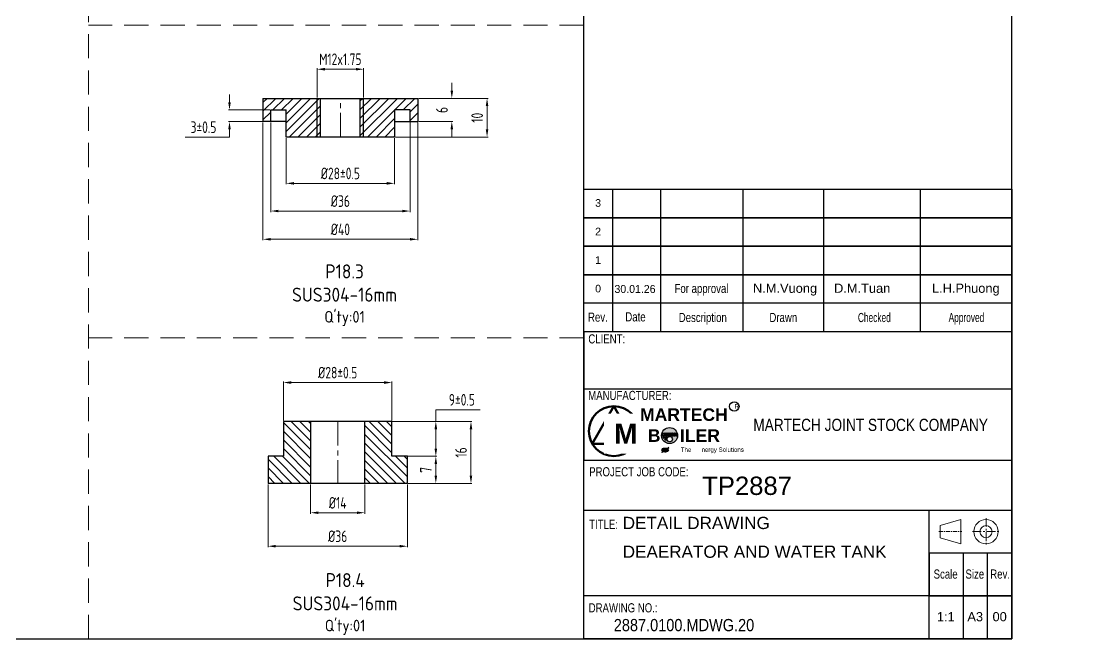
# Model space of a CAD drawing. Header units: millimetres. Extents: x -46397 to 283259, y -8690 to 23983.
# Drawn here: x 186228.2 to 186499.7, y -1813.7 to -1654.1 of the extents above; entities that cross this region are included whole.
import ezdxf
from ezdxf import colors
from ezdxf.entities.mleader import LeaderData, LeaderLine
from ezdxf.enums import TextEntityAlignment as Align
from ezdxf.math import Vec2, Vec3

# ---------------------------------------------------------------- set-up
doc = ezdxf.new("R2010")
doc.units = ezdxf.units.MM
doc.linetypes.add('CENTER', pattern=[2, 1.25, -0.25, 0.25, -0.25])
doc.linetypes.add('HIDDEN', pattern=[0.375, 0.25, -0.125])
doc.layers.get('Defpoints').update_dxf_attribs({"lineweight": 0})
for name, color, linetype, lineweight in [('4.KICH THUOC', 3, 'Continuous', 9), ('DAM_8', 1, 'Continuous', 25), ('DCenterline8', 8, 'CENTER', 5), ('Dtext', 255, 'Continuous', 20), ('DUONGCHINH', 7, 'Continuous', 25), ('mD_HATCH', 8, 'Continuous', 0), ('mDƯỜNG CƠ BẢN', 255, 'Continuous', 25), ('mDƯỜNG KHUẤT', 251, 'HIDDEN', 5), ('mDƯỜNG TÂM', 8, 'CENTER', 0)]:
    doc.layers.add(name, color=color, linetype=linetype, lineweight=lineweight)
doc.layers.add('DIM', color=8, linetype='Continuous')
doc.styles.add('Arial', font='arial.ttf')
doc.styles.add('Chu va so', font='arial.ttf')
doc.styles.add('GHI CHÚ 1', font='isocp_IV25.ttf', dxfattribs={"width": 0.8})
doc.styles.get("Standard").update_dxf_attribs({"font": 'isocp.shx', "width": 0.8})
doc.styles.add('TCVN', font='arial.ttf')
doc.styles.add('TEXT', font='arial.ttf', dxfattribs={"height": 124})
doc.dimstyles.new('1-30SCALE', dxfattribs={"dimtxt": 75, "dimasz": 75, "dimexe": 37.5, "dimexo": 30, "dimgap": 30, "dimtad": 1, "dimtoh": 1, "dimdec": 0, "dimdsep": 46, "dimtxsty": 'GHI CHÚ 1', "dimcen": 0.09, "dimclrd": 256, "dimclre": 256, "dimclrt": 2, "dimadec": 0, "dimazin": 0, "dimtfac": 1, "dimtdec": 0, "dimtofl": 0, "dimtmove": 0, "dimatfit": 3, "dimfxl": 1, "dimlwd": 0, "dimlwe": 0, "dimarcsym": 0})
pattern_1 = [(45, (118760.5582, -16625.843), (-1.122532015, 1.122532015), [])]

# ---------------------------------------------------------------- blocks, each defined once
blk = doc.blocks.new('*D953')
at = {"layer": 'Defpoints', "color": 0, "transparency": 16777216}
for p in [(186296.7, -1684.03), (186324.7, -1684.03), (186324.7, -1695.99)]:
    blk.add_point(p, dxfattribs=at)
at = {"layer": 'DIM', "linetype": 'Continuous', "lineweight": 0, "transparency": 16777216}
for p, q in [((186296.7, -1684.28), (186296.7, -1696.24)), ((186324.7, -1684.28), (186324.7, -1696.24)), ((186298.7, -1695.99), (186322.7, -1695.99))]:
    blk.add_line(p, q, dxfattribs=at)
at = {"layer": 'DIM', "transparency": 16777216}
for points in [[(186298.7, -1695.65), (186298.7, -1696.32), (186296.7, -1695.99)], [(186322.7, -1695.65), (186322.7, -1696.32), (186324.7, -1695.99)]]:
    blk.add_solid(points, dxfattribs=at)
at = {"layer": 'DIM', "color": 2, "transparency": 16777216, "insert": (186310.7, -1693.43), "char_height": 3, "attachment_point": 5, "style": 'GHI CHÚ 1'}
blk.add_mtext('%%C28%%P0.5', dxfattribs=at)
blk = doc.blocks.new('*D1011')
at = {"layer": 'Defpoints', "color": 0, "transparency": 16777216}
for p in [(186290.7, -1680.03), (186330.7, -1680.03), (186330.7, -1710.44)]:
    blk.add_point(p, dxfattribs=at)
at = {"layer": 'DIM', "linetype": 'Continuous', "lineweight": 0, "transparency": 16777216}
for p, q in [((186290.7, -1680.28), (186290.7, -1710.69)), ((186330.7, -1680.28), (186330.7, -1710.69)), ((186292.7, -1710.44), (186328.7, -1710.44))]:
    blk.add_line(p, q, dxfattribs=at)
at = {"layer": 'DIM', "transparency": 16777216}
for points in [[(186292.7, -1710.1), (186292.7, -1710.77), (186290.7, -1710.44)], [(186328.7, -1710.1), (186328.7, -1710.77), (186330.7, -1710.44)]]:
    blk.add_solid(points, dxfattribs=at)
at = {"layer": 'DIM', "color": 2, "transparency": 16777216, "insert": (186310.7, -1707.88), "char_height": 3, "attachment_point": 5, "style": 'GHI CHÚ 1'}
blk.add_mtext('%%C40', dxfattribs=at)
blk = doc.blocks.new('*D1010')
at = {"layer": 'Defpoints', "color": 0, "transparency": 16777216}
for p in [(186292.7, -1680.03), (186328.7, -1680.03), (186328.7, -1703.14)]:
    blk.add_point(p, dxfattribs=at)
at = {"layer": 'DIM', "linetype": 'Continuous', "lineweight": 0, "transparency": 16777216}
for p, q in [((186292.7, -1680.28), (186292.7, -1703.39)), ((186328.7, -1680.28), (186328.7, -1703.39)), ((186294.7, -1703.14), (186326.7, -1703.14))]:
    blk.add_line(p, q, dxfattribs=at)
at = {"layer": 'DIM', "transparency": 16777216}
for points in [[(186294.7, -1702.81), (186294.7, -1703.47), (186292.7, -1703.14)], [(186326.7, -1702.81), (186326.7, -1703.47), (186328.7, -1703.14)]]:
    blk.add_solid(points, dxfattribs=at)
at = {"layer": 'DIM', "color": 2, "transparency": 16777216, "insert": (186310.7, -1700.58), "char_height": 3, "attachment_point": 5, "style": 'GHI CHÚ 1'}
blk.add_mtext('%%C36', dxfattribs=at)
blk = doc.blocks.new('*D954')
at = {"layer": 'Defpoints', "color": 0, "transparency": 16777216}
for p in [(186330.7, -1674.03), (186348.6, -1674.03), (186324.7, -1684.03)]:
    blk.add_point(p, dxfattribs=at)
at = {"layer": 'DIM', "linetype": 'Continuous', "lineweight": 0, "transparency": 16777216}
for p, q in [((186330.95, -1674.03), (186348.85, -1674.03)), ((186348.6, -1682.03), (186348.6, -1676.03)), ((186324.95, -1684.03), (186348.85, -1684.03))]:
    blk.add_line(p, q, dxfattribs=at)
at = {"layer": 'DIM', "transparency": 16777216}
for points in [[(186348.27, -1676.03), (186348.93, -1676.03), (186348.6, -1674.03)], [(186348.27, -1682.03), (186348.93, -1682.03), (186348.6, -1684.03)]]:
    blk.add_solid(points, dxfattribs=at)
at = {"layer": 'DIM', "color": 2, "transparency": 16777216, "insert": (186346.04, -1679.03), "char_height": 3, "attachment_point": 5, "rotation": 90, "style": 'GHI CHÚ 1'}
blk.add_mtext('10', dxfattribs=at)
blk = doc.blocks.new('*D955')
at = {"layer": 'Defpoints', "color": 0, "transparency": 16777216}
for p in [(186330.7, -1674.03), (186330.7, -1680.03), (186339.49, -1680.03)]:
    blk.add_point(p, dxfattribs=at)
at = {"layer": 'DIM', "linetype": 'Continuous', "lineweight": 0, "transparency": 16777216}
for p, q in [((186339.49, -1672.03), (186339.49, -1670.03)), ((186330.95, -1674.03), (186339.74, -1674.03)), ((186330.95, -1680.03), (186339.74, -1680.03)), ((186339.49, -1682.03), (186339.49, -1684.03))]:
    blk.add_line(p, q, dxfattribs=at)
at = {"layer": 'DIM', "transparency": 16777216}
for points in [[(186339.16, -1672.03), (186339.83, -1672.03), (186339.49, -1674.03)], [(186339.16, -1682.03), (186339.83, -1682.03), (186339.49, -1680.03)]]:
    blk.add_solid(points, dxfattribs=at)
at = {"layer": 'DIM', "color": 2, "transparency": 16777216, "insert": (186336.93, -1677.03), "char_height": 3, "attachment_point": 5, "rotation": 90, "style": 'GHI CHÚ 1'}
blk.add_mtext('6', dxfattribs=at)
blk = doc.blocks.new('*D956')
at = {"layer": 'Defpoints', "color": 0, "transparency": 16777216}
for p in [(186282.05, -1677.03), (186292.7, -1677.03), (186292.7, -1680.03)]:
    blk.add_point(p, dxfattribs=at)
at = {"layer": 'DIM', "linetype": 'Continuous', "lineweight": 0, "transparency": 16777216}
for p, q in [((186282.05, -1675.03), (186282.05, -1673.03)), ((186292.45, -1677.03), (186281.8, -1677.03)), ((186292.45, -1680.03), (186281.8, -1680.03)), ((186282.05, -1682.03), (186282.05, -1684.03)), ((186270.61, -1684.03), (186282.05, -1684.03))]:
    blk.add_line(p, q, dxfattribs=at)
at = {"layer": 'DIM', "transparency": 16777216}
for points in [[(186281.72, -1675.03), (186282.38, -1675.03), (186282.05, -1677.03)], [(186281.72, -1682.03), (186282.38, -1682.03), (186282.05, -1680.03)]]:
    blk.add_solid(points, dxfattribs=at)
at = {"layer": 'DIM', "color": 2, "transparency": 16777216, "insert": (186275.33, -1681.48), "char_height": 3, "attachment_point": 5, "style": 'GHI CHÚ 1'}
blk.add_mtext('3%%P0.5', dxfattribs=at)
blk = doc.blocks.new('*D1009')
at = {"layer": 'Defpoints', "color": 0, "transparency": 16777216}
for p in [(186292, -1773.5), (186328, -1773.5), (186328, -1789.72)]:
    blk.add_point(p, dxfattribs=at)
at = {"layer": 'DIM', "linetype": 'Continuous', "lineweight": 0, "transparency": 16777216}
for p, q in [((186292, -1773.75), (186292, -1789.97)), ((186328, -1773.75), (186328, -1789.97)), ((186294, -1789.72), (186326, -1789.72))]:
    blk.add_line(p, q, dxfattribs=at)
at = {"layer": 'DIM', "transparency": 16777216}
for points in [[(186294, -1789.39), (186294, -1790.06), (186292, -1789.72)], [(186326, -1789.39), (186326, -1790.06), (186328, -1789.72)]]:
    blk.add_solid(points, dxfattribs=at)
at = {"layer": 'DIM', "color": 2, "transparency": 16777216, "insert": (186310, -1787.16), "char_height": 3, "attachment_point": 5, "style": 'GHI CHÚ 1'}
blk.add_mtext('%%C36', dxfattribs=at)
blk = doc.blocks.new('*D1008')
at = {"layer": 'Defpoints', "color": 0, "transparency": 16777216}
for p in [(186324, -1747.45), (186296, -1757.5), (186324, -1757.5)]:
    blk.add_point(p, dxfattribs=at)
at = {"layer": 'DIM', "linetype": 'Continuous', "lineweight": 0, "transparency": 16777216}
for p, q in [((186296, -1757.25), (186296, -1747.2)), ((186298, -1747.45), (186322, -1747.45)), ((186324, -1757.25), (186324, -1747.2))]:
    blk.add_line(p, q, dxfattribs=at)
at = {"layer": 'DIM', "transparency": 16777216}
for points in [[(186298, -1747.11), (186298, -1747.78), (186296, -1747.45)], [(186322, -1747.11), (186322, -1747.78), (186324, -1747.45)]]:
    blk.add_solid(points, dxfattribs=at)
at = {"layer": 'DIM', "color": 2, "transparency": 16777216, "insert": (186310, -1744.89), "char_height": 3, "attachment_point": 5, "style": 'GHI CHÚ 1'}
blk.add_mtext('%%C28%%P0.5', dxfattribs=at)
blk = doc.blocks.new('*D1007')
at = {"layer": 'Defpoints', "color": 0, "transparency": 16777216}
for p in [(186317, -1757.5), (186326, -1766.5), (186335.36, -1766.5)]:
    blk.add_point(p, dxfattribs=at)
at = {"layer": 'DIM', "linetype": 'Continuous', "lineweight": 0, "transparency": 16777216}
for p, q in [((186346.83, -1754.46), (186335.36, -1754.46)), ((186335.36, -1754.46), (186335.36, -1757.5)), ((186317.25, -1757.5), (186335.61, -1757.5)), ((186335.36, -1759.5), (186335.36, -1764.5)), ((186326.25, -1766.5), (186335.61, -1766.5))]:
    blk.add_line(p, q, dxfattribs=at)
at = {"layer": 'DIM', "transparency": 16777216}
for points in [[(186335.03, -1759.5), (186335.7, -1759.5), (186335.36, -1757.5)], [(186335.03, -1764.5), (186335.7, -1764.5), (186335.36, -1766.5)]]:
    blk.add_solid(points, dxfattribs=at)
at = {"layer": 'DIM', "color": 2, "transparency": 16777216, "insert": (186342.1, -1751.9), "char_height": 3, "attachment_point": 5, "style": 'GHI CHÚ 1'}
blk.add_mtext('9%%P0.5', dxfattribs=at)
blk = doc.blocks.new('*D1006')
at = {"layer": 'Defpoints', "color": 0, "transparency": 16777216}
for p in [(186326, -1766.5), (186328, -1773.5), (186335.36, -1773.5)]:
    blk.add_point(p, dxfattribs=at)
at = {"layer": 'DIM', "linetype": 'Continuous', "lineweight": 0, "transparency": 16777216}
for p, q in [((186326.25, -1766.5), (186335.61, -1766.5)), ((186335.36, -1768.5), (186335.36, -1771.5)), ((186328.25, -1773.5), (186335.61, -1773.5))]:
    blk.add_line(p, q, dxfattribs=at)
at = {"layer": 'DIM', "transparency": 16777216}
for points in [[(186335.03, -1768.5), (186335.7, -1768.5), (186335.36, -1766.5)], [(186335.03, -1771.5), (186335.7, -1771.5), (186335.36, -1773.5)]]:
    blk.add_solid(points, dxfattribs=at)
at = {"layer": 'DIM', "color": 2, "transparency": 16777216, "insert": (186332.81, -1770), "char_height": 3, "attachment_point": 5, "rotation": 90, "style": 'GHI CHÚ 1'}
blk.add_mtext('7', dxfattribs=at)
blk = doc.blocks.new('*D1005')
at = {"layer": 'Defpoints', "color": 0, "transparency": 16777216}
for p in [(186324, -1757.5), (186328, -1773.5), (186344.44, -1773.5)]:
    blk.add_point(p, dxfattribs=at)
at = {"layer": 'DIM', "linetype": 'Continuous', "lineweight": 0, "transparency": 16777216}
for p, q in [((186324.25, -1757.5), (186344.69, -1757.5)), ((186344.44, -1759.5), (186344.44, -1771.5)), ((186328.25, -1773.5), (186344.69, -1773.5))]:
    blk.add_line(p, q, dxfattribs=at)
at = {"layer": 'DIM', "transparency": 16777216}
for points in [[(186344.11, -1759.5), (186344.77, -1759.5), (186344.44, -1757.5)], [(186344.11, -1771.5), (186344.77, -1771.5), (186344.44, -1773.5)]]:
    blk.add_solid(points, dxfattribs=at)
at = {"layer": 'DIM', "color": 2, "transparency": 16777216, "insert": (186341.88, -1765.5), "char_height": 3, "attachment_point": 5, "rotation": 90, "style": 'GHI CHÚ 1'}
blk.add_mtext('16', dxfattribs=at)
blk = doc.blocks.new('*D1004')
at = {"layer": 'Defpoints', "color": 0, "transparency": 16777216}
for p in [(186303, -1773.5), (186317, -1773.5), (186317, -1781.07)]:
    blk.add_point(p, dxfattribs=at)
at = {"layer": 'DIM', "linetype": 'Continuous', "lineweight": 0, "transparency": 16777216}
for p, q in [((186303, -1773.75), (186303, -1781.32)), ((186317, -1773.75), (186317, -1781.32)), ((186305, -1781.07), (186315, -1781.07))]:
    blk.add_line(p, q, dxfattribs=at)
at = {"layer": 'DIM', "transparency": 16777216}
for points in [[(186305, -1780.74), (186305, -1781.4), (186303, -1781.07)], [(186315, -1780.74), (186315, -1781.4), (186317, -1781.07)]]:
    blk.add_solid(points, dxfattribs=at)
at = {"layer": 'DIM', "color": 2, "transparency": 16777216, "insert": (186310, -1778.52), "char_height": 3, "attachment_point": 5, "style": 'GHI CHÚ 1'}
blk.add_mtext('%%C14', dxfattribs=at)
blk = doc.blocks.new('*D1002')
at = {"layer": 'Defpoints', "color": 0, "transparency": 16777216}
for p in [(186316.7, -1666.51), (186304.7, -1674.03), (186316.7, -1674.03)]:
    blk.add_point(p, dxfattribs=at)
at = {"layer": 'DIM', "linetype": 'Continuous', "lineweight": 0, "transparency": 16777216}
for p, q in [((186304.7, -1673.78), (186304.7, -1666.26)), ((186306.7, -1666.51), (186314.7, -1666.51)), ((186316.7, -1673.78), (186316.7, -1666.26))]:
    blk.add_line(p, q, dxfattribs=at)
at = {"layer": 'DIM', "transparency": 16777216}
for points in [[(186306.7, -1666.17), (186306.7, -1666.84), (186304.7, -1666.51)], [(186314.7, -1666.17), (186314.7, -1666.84), (186316.7, -1666.51)]]:
    blk.add_solid(points, dxfattribs=at)
at = {"layer": 'DIM', "color": 2, "transparency": 16777216, "insert": (186310.7, -1663.94), "char_height": 3, "attachment_point": 5, "style": 'GHI CHÚ 1'}
blk.add_mtext('M12x1.75', dxfattribs=at)
blk = doc.blocks.new('*U1828')
at = {"lineweight": 25}
for p, q in [((385.5, 127.82, 0), (385.5, 87.24, 0)), ((399.17, 127.82, 0), (399.17, 87.24, 0.01)), ((422.6, 127.82, 0), (422.6, 87.24, 0.01)), ((445.56, 127.82, 0), (445.56, 87.24, 0.01)), ((473.02, 127.82, 0), (473.02, 87.24, 0.01)), ((377.38, 71.07), (499.12, 71.07)), ((485.24, 24.35, 0), (485.24, 0)), ((492.2, 0), (492.2, 24.35, 0))]:
    blk.add_line(p, q, dxfattribs=at)
for points in [[(0, 0), (499.12, 0), (499.12, 326.95), (0, 326.95)], [(0, 0), (377.38, 0), (377.38, 326.95), (0, 326.95)], [(377.38, 127.82), (499.12, 127.82), (499.12, 0), (377.38, 0)], [(377.38, 127.82), (499.12, 127.82), (499.12, 119.71), (377.38, 119.71)], [(377.38, 119.71), (499.12, 119.71), (499.12, 111.59), (377.38, 111.59)], [(377.38, 111.59), (499.12, 111.59), (499.12, 103.48), (377.38, 103.48)], [(377.38, 103.48), (499.12, 103.48), (499.12, 95.36), (377.38, 95.36)], [(377.38, 50.72), (499.12, 50.72), (499.12, 87.24), (377.38, 87.24)], [(377.38, 36.52), (499.12, 36.52), (499.12, 12.17), (377.38, 12.17)], [(475.59, 36.52), (499.12, 36.52), (499.12, 0), (475.59, 0)]]:
    blk.add_lwpolyline(points, close=True, dxfattribs=at)
at = {"lineweight": 50}
blk.add_lwpolyline([(385.95, 66.11), (379.8, 55.45), (392.1, 55.45)], close=True, dxfattribs=at)
at = {"color": 2, "lineweight": 20, "elevation": 0}
blk.add_lwpolyline([(478.74, 28.69), (484.61, 26.96), (484.61, 33.91), (478.74, 32.17)], close=True, dxfattribs=at)
at = {"lineweight": 25, "elevation": 0}
blk.add_lwpolyline([(475.59, 12.17), (499.12, 12.17), (499.12, 24.35), (475.59, 24.35)], close=True, dxfattribs=at)
at = {"lineweight": 50}
blk.add_circle((385.95, 59), 7.1, dxfattribs=at)
at = {"color": 2, "lineweight": 20}
for radius in [3.48, 1.74]:
    blk.add_circle((491.77, 30.43, 0), radius, dxfattribs=at)
at = {"layer": 'DCenterline8', "lineweight": 0, "ltscale": 2}
for p, q in [((491.77, 34.26, 0), (491.77, 26.61, 0)), ((487.94, 30.43, 0), (495.59, 30.43, 0))]:
    blk.add_line(p, q, dxfattribs=at)
at = {"layer": 'DCenterline8', "lineweight": 0}
blk.add_line((478.34, 30.43, 0), (484.93, 30.43, 0), dxfattribs=at)
at = {"color": 5, "style": 'Chu va so'}
for s, height, width, p in [('For approval', 2.6086, 0.75, (410.85, 98.29, 0)), ('Rev.', 2.609, 0.75, (381.39, 90.13)), ('Date', 2.609, 0.75, (392.08, 90.21, 0)), ('Description', 2.6086, 0.75, (411.22, 90.04, 0)), ('Checked', 2.609, 0.65, (460.01, 90.02)), ('Approved', 2.609, 0.65, (486.21, 90.04, 0)), ('Drawn', 2.609, 0.75, (434.12, 90.04, 0)), ('CLIENT:', 2.609, 0.75, (383.91, 83.95, 0.02)), ('PROJECT JOB CODE:', 2.6086, 0.75, (393.03, 46.16)), ('TITLE:', 2.609, 0.75, (383, 31.19, 0.02)), ('Scale', 2.609, 0.75, (480.29, 17.07, 0)), ('Size', 2.609, 0.75, (488.59, 17.07, 0)), ('Rev. ', 2.609, 0.75, (496.17, 17.07, 0)), ('DRAWING NO.:', 2.6086, 0.75, (388.56, 7.47, 0.03))]:
    blk.add_text(s, height=height, dxfattribs=dict(at, width=width)).set_placement(p, align=Align.CENTER)
at = {"color": 5, "lineweight": 25, "insert": (418.75, 60.77, 0), "char_height": 3.4782, "width": 80.4044, "attachment_point": 4, "style": 'Chu va so'}
blk.add_mtext('\\pxqc;{\\W0.8;MARTECH JOINT STOCK COMPANY}', dxfattribs=at)
at = {"layer": 'Dtext', "ltscale": 0.1}
for tag, p, height, style in [('REV_3', (380.6, 122.8), 2.17, 'TCVN'), ('FOR_APPROVAL3', (402.34, 122.65, -0.02), 2.61, 'TCVN'), ('REV_2', (380.6, 114.69), 2.17, 'TCVN'), ('FOR_APPROVAL2', (402.34, 114.53, -0.02), 2.61, 'TCVN'), ('REV_1', (380.6, 106.57), 2.17, 'TCVN'), ('FOR_APPROVAL1', (402.34, 106.42, -0.02), 2.61, 'TCVN'), ('REV_0', (380.6, 98.45), 2.17, 'TCVN'), ('NGUOI_VE', (425.5, 98.34, -0.02), 2.61, 'TCVN'), ('NGUOI_KIEM_2', (448.55, 98.34, -0.02), 2.61, 'TCVN'), ('NGUOI_DUYET', (476.4, 98.34, -0.02), 2.61, 'TCVN'), ('1.1_A4', (477.79, 4.95, -0.02), 2.61, 'Chu va so'), ('A4_A4', (486.47, 4.95, -0.02), 2.61, 'Chu va so'), ('REV.', (493.62, 4.95, -0.02), 2.61, 'Chu va so')]:
    blk.add_attdef(tag, p, '', height=height, dxfattribs=dict(at, style=style))
for tag, p, height, style, width in [('NGAY_REV03', (386.11, 122.65, -0.02), 2.26, 'TCVN', 0.95), ('NGAY_REV02', (386.11, 114.53, -0.02), 2.26, 'TCVN', 0.95), ('NGAY_REV01', (386.11, 106.42, -0.02), 2.26, 'TCVN', 0.95), ('NGAY_REV0', (386.11, 98.3, -0.02), 2.26, 'TCVN', 0.95), ('DWD.NO', (385.9, 2.12, -0.02), 3.48, 'Chu va so', 0.85)]:
    blk.add_attdef(tag, p, '', height=height, dxfattribs=dict(at, style=style, width=width))
at = {"layer": 'Dtext', "lineweight": 25, "ltscale": 0.1, "style": 'Chu va so'}
for tag, p, height in [('PROJECT_CODE', (411.04, 40.87), 5.22), ('TITLE1', (388.45, 31.17, -0.02), 3.48), ('TITLE2', (388.45, 22.99, -0.02), 3.48), ('TITLE3', (388.45, 14.87, -0.02), 3.48)]:
    blk.add_attdef(tag, p, '', height=height, dxfattribs=at)
at = {"insert": (385.98, 61.16), "char_height": 5.7147, "attachment_point": 1, "style": 'TEXT', "bg_fill": 2}
blk.add_mtext('\\pxqc;{\\fArial|b1|i0|c0|p34;M}', dxfattribs=at)
at = {"insert": (393.54, 65.49), "char_height": 3.5717, "width": 24.5988, "attachment_point": 1, "style": 'TEXT', "bg_fill": 2}
blk.add_mtext('\\pxqc;{\\fArial|b1|i0|c0|p34;MARTECH\\PB    ILER}', dxfattribs=at)
h = blk.add_hatch(color=256)
h.dxf.hatch_style = 1
edge = h.paths.add_edge_path()
edge.add_spline(control_points=[(399.53, 53.41), (399.63, 53.49), (400.05, 53.81), (400.94, 53.37), (401.36, 53.88), (401.52, 54.06)], knot_values=[0, 0, 0, 0, 0.315535, 1.31207, 1.873609, 1.873609, 1.873609, 1.873609], degree=3, periodic=0)
edge.add_spline(control_points=[(401.52, 54.06), (401.39, 53.95), (400.92, 53.51), (399.93, 54.03), (399.59, 53.52), (399.53, 53.41)], knot_values=[0, 0, 0, 0, 0.411397, 1.576501, 1.877595, 1.877595, 1.877595, 1.877595], degree=3, periodic=0)
edge = h.paths.add_edge_path()
edge.add_spline(control_points=[(399.53, 52.97), (399.63, 53.05), (400.05, 53.36), (400.94, 52.92), (401.36, 53.43), (401.52, 53.62)], knot_values=[0, 0, 0, 0, 0.315535, 1.31207, 1.873609, 1.873609, 1.873609, 1.873609], degree=3, periodic=0)
edge.add_spline(control_points=[(401.52, 53.62), (401.39, 53.5), (400.92, 53.07), (399.93, 53.58), (399.59, 53.08), (399.53, 52.97)], knot_values=[0, 0, 0, 0, 0.411397, 1.576501, 1.877595, 1.877595, 1.877595, 1.877595], degree=3, periodic=0)
at = {"color": 7}
for centre, radius in [((399.96, 58.29), 0.216), ((399.96, 57.76), 0.216), ((400.21, 57.17), 0.216), ((400.49, 58.29), 0.216), ((400.49, 57.76), 0.216), ((400.65, 56.63), 0.216), ((400.74, 57.17), 0.216), ((401.02, 58.29), 0.216), ((401.02, 57.76), 0.216), ((401.82, 56.75), 0.774), ((401.55, 58.29), 0.216), ((401.55, 57.76), 0.216), ((402.1, 58.29), 0.216), ((402.1, 57.76), 0.216), ((402.63, 58.29), 0.216), ((402.63, 57.76), 0.216), ((403.16, 58.29), 0.216), ((403.16, 57.76), 0.216), ((403.69, 58.29), 0.216), ((403.69, 57.76), 0.216)]:
    blk.add_circle(centre, radius, dxfattribs=at)
for points in [[(399.53, 53.83), (399.75, 54.1), (401.12, 54.19), (401.52, 54.48)], [(399.53, 53.83), (399.85, 54.02), (401.02, 54.04), (401.52, 54.48)], [(399.53, 53.41), (399.75, 53.69), (401.12, 53.78), (401.52, 54.06)], [(399.53, 53.41), (399.85, 53.61), (401.02, 53.62), (401.52, 54.06)], [(399.53, 52.97), (399.75, 53.25), (401.12, 53.34), (401.52, 53.62)], [(399.53, 52.97), (399.85, 53.16), (401.02, 53.18), (401.52, 53.62)]]:
    blk.add_spline(points, degree=3)
at = {"color": 5, "style": 'Chu va so', "width": 0.75}
blk.add_text('MANUFACTURER:', height=2.6086, dxfattribs=at).set_placement((390.47, 67.86, 0.02), align=Align.CENTER)
at = {"attachment_point": 1, "style": 'TEXT', "bg_fill": 2}
for s, insert, char_height in [('\\pxqc;R', (420.25, 66.69), 1.25), ('\\pxqc;The      nergy Solutions', (404.95, 54.37), 1.2501)]:
    blk.add_mtext(s, dxfattribs=dict(at, insert=insert, char_height=char_height))
at = {"layer": 'DAM_8'}
h = blk.add_hatch(color=7, dxfattribs=at)
edge = h.paths.add_edge_path()
edge.add_arc((401.78, 57.75), 2.28, 191.4592, 461.3375)
edge.add_arc((401.78, 57.75), 2.28, 101.3375, 191.4592)
edge = h.paths.add_edge_path(flags=16)
edge.add_arc((400.65, 56.63), 0.216, -289.458, 11.4592, ccw=False)
edge.add_arc((400.65, 56.63), 0.216, 11.4592, 70.542, ccw=False)
edge = h.paths.add_edge_path(flags=16)
edge.add_arc((403.69, 57.76), 0.216, -211.5113, 11.4592, ccw=False)
edge.add_arc((403.69, 57.76), 0.216, 11.4592, 148.4887, ccw=False)
edge = h.paths.add_edge_path(flags=16)
edge.add_arc((400.21, 57.17), 0.216, -304.2526, 11.4592, ccw=False)
edge.add_arc((400.21, 57.17), 0.216, 11.4592, 55.7474, ccw=False)
edge = h.paths.add_edge_path(flags=16)
edge.add_arc((403.69, 58.29), 0.216, -200.2428, 11.4592, ccw=False)
edge.add_arc((403.69, 58.29), 0.216, 11.4592, 159.7572, ccw=False)
edge = h.paths.add_edge_path(flags=16)
edge.add_arc((403.16, 57.76), 0.216, -219.051, 11.4592, ccw=False)
edge.add_arc((403.16, 57.76), 0.216, 11.4592, 140.949, ccw=False)
edge = h.paths.add_edge_path(flags=16)
edge.add_arc((400.74, 57.17), 0.216, -292.0311, 11.4592, ccw=False)
edge.add_arc((400.74, 57.17), 0.216, 11.4592, 67.9689, ccw=False)
edge = h.paths.add_edge_path(flags=16)
edge.add_arc((399.96, 57.76), 0.216, -319.4544, 11.4592, ccw=False)
edge.add_arc((399.96, 57.76), 0.216, 11.4592, 40.5456, ccw=False)
edge = h.paths.add_edge_path(flags=16)
edge.add_arc((403.16, 58.29), 0.216, -206.0119, 11.4592, ccw=False)
edge.add_arc((403.16, 58.29), 0.216, 11.4592, 153.9881, ccw=False)
edge = h.paths.add_edge_path(flags=16)
edge.add_arc((401.82, 56.75), 0.774, -262.499, 11.4592, ccw=False)
edge.add_arc((401.82, 56.75), 0.774, 11.4592, 97.501, ccw=False)
edge = h.paths.add_edge_path(flags=16)
edge.add_arc((399.96, 58.29), 0.216, -332.7707, 11.4592, ccw=False)
edge.add_arc((399.96, 58.29), 0.216, 11.4592, 27.2293, ccw=False)
edge = h.paths.add_edge_path(flags=16)
edge.add_arc((402.63, 57.76), 0.216, -230.166, 11.4592, ccw=False)
edge.add_arc((402.63, 57.76), 0.216, 11.4592, 129.834, ccw=False)
edge = h.paths.add_edge_path(flags=16)
edge.add_arc((400.49, 57.76), 0.216, -307.6137, 11.4592, ccw=False)
edge.add_arc((400.49, 57.76), 0.216, 11.4592, 52.3863, ccw=False)
edge = h.paths.add_edge_path(flags=16)
edge.add_arc((402.1, 57.76), 0.216, -246.4575, 11.4592, ccw=False)
edge.add_arc((402.1, 57.76), 0.216, 11.4592, 113.5425, ccw=False)
edge = h.paths.add_edge_path(flags=16)
edge.add_arc((401.02, 57.76), 0.216, -290.4056, 11.4592, ccw=False)
edge.add_arc((401.02, 57.76), 0.216, 11.4592, 69.5944, ccw=False)
edge = h.paths.add_edge_path(flags=16)
edge.add_arc((402.63, 58.29), 0.216, -215.7954, 11.4592, ccw=False)
edge.add_arc((402.63, 58.29), 0.216, 11.4592, 144.2046, ccw=False)
edge = h.paths.add_edge_path(flags=16)
edge.add_arc((401.55, 57.76), 0.216, -268.4837, 11.4592, ccw=False)
edge.add_arc((401.55, 57.76), 0.216, 11.4592, 91.5163, ccw=False)
edge = h.paths.add_edge_path(flags=16)
edge.add_arc((400.49, 58.29), 0.216, -322.0207, 11.4592, ccw=False)
edge.add_arc((400.49, 58.29), 0.216, 11.4592, 37.9793, ccw=False)
edge = h.paths.add_edge_path(flags=16)
edge.add_arc((401.55, 58.29), 0.216, -267.4803, 11.4592, ccw=False)
edge.add_arc((401.55, 58.29), 0.216, 11.4592, 92.5197, ccw=False)
edge = h.paths.add_edge_path(flags=16)
edge.add_arc((402.1, 58.29), 0.216, -234.0834, 11.4592, ccw=False)
edge.add_arc((402.1, 58.29), 0.216, 11.4592, 125.9166, ccw=False)
edge = h.paths.add_edge_path(flags=16)
edge.add_arc((401.02, 58.29), 0.216, -301.7345, 11.4592, ccw=False)
edge.add_arc((401.02, 58.29), 0.216, 11.4592, 58.2655, ccw=False)
blk.add_circle((420.17, 66.03), 1.36)
at = {"color": 7}
blk.add_circle((401.78, 57.75), 2.28, dxfattribs=at)

msp = doc.modelspace()

# ---------------------------------------------------------------- hatches: boundary and pattern name
at = {"layer": 'mD_HATCH'}
h = msp.add_hatch(dxfattribs=at)
h.set_pattern_fill('ANSI31', color=251, scale=0.5)
h.set_pattern_definition(pattern_1)
h.paths.add_polyline_path([(186305.55, -1674.03), (186290.7, -1674.03), (186290.7, -1680.03), (186292.7, -1680.03), (186292.7, -1677.03), (186296.7, -1677.03), (186296.7, -1684.03), (186305.55, -1684.03)])
h = msp.add_hatch(dxfattribs=at)
h.set_pattern_fill('ANSI31', color=251, scale=0.5)
h.set_pattern_definition(pattern_1)
h.paths.add_polyline_path([(186315.85, -1674.03), (186330.7, -1674.03), (186330.7, -1680.03), (186328.7, -1680.03), (186328.7, -1677.03), (186324.7, -1677.03), (186324.7, -1684.03), (186315.85, -1684.03)])
h = msp.add_hatch(dxfattribs=at)
h.set_pattern_fill('ANSI31', color=251, scale=0.5, angle=-90, style=0)
h.set_pattern_definition([(315, (-96238.9197, 200985.3173), (1.122532015, 1.122532015), [])])
h.paths.add_polyline_path([(186303, -1773.5), (186303, -1757.5), (186296, -1757.5), (186296, -1766.5), (186292, -1766.5), (186292, -1773.5)])
h = msp.add_hatch(dxfattribs=at)
h.set_pattern_fill('ANSI31', color=251, scale=0.5, angle=-90, style=0)
h.set_pattern_definition([(315, (97412.5252, 239206.3215), (1.122532015, 1.122532015), [])])
h.paths.add_polyline_path([(186324, -1766.5), (186324, -1757.5), (186317, -1757.5), (186317, -1773.5), (186328, -1773.5), (186328, -1766.5)])

# ---------------------------------------------------------------- linework, layer by layer
at = {"layer": 'DUONGCHINH'}
for p, q in [((186290.7, -1674.03, -2.25), (186330.7, -1674.03, -2.25)), ((186290.7, -1674.03, -2.25), (186290.7, -1680.03, -2.25)), ((186330.7, -1674.03, -2.25), (186330.7, -1680.03, -2.25)), ((186292.7, -1680.03, -2.25), (186292.7, -1677.03, -2.25)), ((186292.7, -1677.03, -2.25), (186296.7, -1677.03, -2.25)), ((186296.7, -1684.03, -2.25), (186296.7, -1677.03, -2.25)), ((186328.7, -1677.03, -2.25), (186324.7, -1677.03, -2.25)), ((186324.7, -1677.03, -2.25), (186324.7, -1684.03, -2.25)), ((186328.7, -1680.03, -2.25), (186328.7, -1677.03, -2.25)), ((186296.7, -1680.03, -2.25), (186290.7, -1680.03, -2.25)), ((186324.7, -1680.03, -2.25), (186330.7, -1680.03, -2.25)), ((186324.7, -1684.03, -2.25), (186296.7, -1684.03, -2.25)), ((186296, -1757.5, -0.15), (186296, -1766.5, -0.15)), ((186324, -1757.5, -0.15), (186296, -1757.5, -0.15)), ((186303, -1757.5, -0.15), (186303, -1773.5, -0.15)), ((186317, -1773.5, -0.15), (186317, -1757.5, -0.15)), ((186324, -1766.5, -0.15), (186324, -1757.5, -0.15)), ((186292, -1766.5, -0.15), (186292, -1773.5, -0.15)), ((186296, -1766.5, -0.15), (186292, -1766.5, -0.15)), ((186328, -1766.5, -0.15), (186324, -1766.5, -0.15)), ((186328, -1773.5, -0.15), (186328, -1766.5, -0.15)), ((186328, -1773.5, -0.15), (186292, -1773.5, -0.15))]:
    msp.add_line(p, q, dxfattribs=at)
at = {"layer": 'mDƯỜNG CƠ BẢN', "color": 3}
for p, q in [((186304.7, -1684.03, -2.25), (186304.7, -1674.03, -2.25)), ((186316.7, -1684.03, -2.25), (186316.7, -1674.03, -2.25))]:
    msp.add_line(p, q, dxfattribs=at)
at = {"layer": 'mDƯỜNG CƠ BẢN', "color": 251}
for p, q in [((186305.55, -1684.03, -2.25), (186305.55, -1674.03, -2.25)), ((186315.85, -1684.03, -2.25), (186315.85, -1674.03, -2.25))]:
    msp.add_line(p, q, dxfattribs=at)
at = {"layer": 'mDƯỜNG KHUẤT', "ltscale": 25, "elevation": -0.15}
for points in [[(186373.6, -1516.63), (186373.6, -1813.69), (186245.6, -1813.69), (186245.6, -1516.63)], [(186373.6, -1655.11), (186245.6, -1655.11)], [(186373.6, -1735.86), (186245.6, -1735.86)]]:
    msp.add_lwpolyline(points, dxfattribs=at)
at = {"layer": 'mDƯỜNG TÂM', "ltscale": 5}
for p, q in [((186310.7, -1684.03, -2.25), (186310.7, -1674.03, -2.25)), ((186310, -1757.5, -0.15), (186310, -1773.5, -0.15))]:
    msp.add_line(p, q, dxfattribs=at)

# ---------------------------------------------------------------- texts
at = {"char_height": 3.6082, "attachment_point": 1, "style": 'Arial'}
for s, insert in [("\\pxqc;{\\Fisocp|c0;P18.3\\P\\C7;SUS304\\C0;-16mm\\P\\H0.83333x;Q'ty:01}", (186290.98, -1716.93, -0.15)), ("\\pxqc;{\\Fisocp|c0;P18.4\\P\\C7;SUS304\\C0;-16mm\\P\\H0.83333x;Q'ty:01}", (186291.13, -1796.68, -0.15))]:
    msp.add_mtext_dynamic_manual_height_columns(s, width=41.5949, gutter_width=0.564, heights=[16.19], dxfattribs=dict(at, insert=insert))

# ---------------------------------------------------------------- dimensions: what is measured, and where the dimension line sits
at = {"layer": 'DIM'}
dim = msp.add_linear_dim(base=(186316.7, -1666.51, -2.25), p1=(186304.7, -1674.03, -2.25), p2=(186316.7, -1674.03, -2.25), text='M12x1.75', dimstyle='1-30SCALE', override={"dimtxt": 3, "dimasz": 2, "dimexe": 0.25, "dimexo": 0.25, "dimgap": 1, "dimtmove": 1}, dxfattribs=at)
dim.commit()
dim.dimension.update_dxf_attribs({"geometry": '*D1002', "text_midpoint": (186310.7, -1666.51, -2.25), "dimtype": 160})
for base, p1, p2, picture, middle in [((186339.49, -1680.03, -2.25), (186330.7, -1674.03, -2.25), (186330.7, -1680.03, -2.25), '*D955', (186336.93, -1677.03, -2.25)), ((186348.6, -1674.03, -2.25), (186324.7, -1684.03, -2.25), (186330.7, -1674.03, -2.25), '*D954', (186346.04, -1679.03, -2.25)), ((186344.44, -1773.5, -0.15), (186324, -1757.5, -0.15), (186328, -1773.5, -0.15), '*D1005', (186341.88, -1765.5, -0.15))]:
    dim = msp.add_linear_dim(base=base, p1=p1, p2=p2, angle=90, dimstyle='1-30SCALE', override={"dimtxt": 3, "dimasz": 2, "dimexe": 0.25, "dimexo": 0.25, "dimgap": 1, "dimtmove": 1}, dxfattribs=at)
    dim.commit()
    dim.dimension.update_dxf_attribs({"geometry": picture, "text_midpoint": middle})
for base, p1, p2, override, picture, middle in [((186282.05, -1677.03, -2.25), (186292.7, -1680.03, -2.25), (186292.7, -1677.03, -2.25), {"dimtxt": 3, "dimasz": 2, "dimexe": 0.25, "dimexo": 0.25, "dimgap": 1, "dimpost": '%%P0.5', "dimtmove": 1}, '*D956', (186280.21, -1683.95, -2.25)), ((186335.36, -1766.5, -0.15), (186317, -1757.5, -0.15), (186326, -1766.5, -0.15), {"dimtxt": 3, "dimasz": 2, "dimexe": 0.25, "dimexo": 0.25, "dimgap": 1, "dimpost": '%%P0.5', "dimtmove": 1}, '*D1007', (186338.62, -1754.46, -0.15)), ((186335.36, -1773.5, -0.15), (186326, -1766.5, -0.15), (186328, -1773.5, -0.15), {"dimtxt": 3, "dimasz": 2, "dimexe": 0.25, "dimexo": 0.25, "dimgap": 1, "dimtmove": 1}, '*D1006', (186335.36, -1770, -0.15))]:
    dim = msp.add_linear_dim(base=base, p1=p1, p2=p2, angle=90, dimstyle='1-30SCALE', override=override, dxfattribs=at)
    dim.commit()
    dim.dimension.update_dxf_attribs({"geometry": picture, "text_midpoint": middle, "dimtype": 160})
for base, p1, p2, override, picture, middle in [((186330.7, -1710.44, -2.25), (186290.7, -1680.03, -2.25), (186330.7, -1680.03, -2.25), {"dimtxt": 3, "dimasz": 2, "dimexe": 0.25, "dimexo": 0.25, "dimgap": 1, "dimtmove": 1}, '*D1011', (186310.7, -1707.88, -2.25)), ((186328.7, -1703.14, -2.25), (186292.7, -1680.03, -2.25), (186328.7, -1680.03, -2.25), {"dimtxt": 3, "dimasz": 2, "dimexe": 0.25, "dimexo": 0.25, "dimgap": 1, "dimtmove": 1}, '*D1010', (186310.7, -1700.58, -2.25)), ((186324.7, -1695.99, -2.25), (186296.7, -1684.03, -2.25), (186324.7, -1684.03, -2.25), {"dimtxt": 3, "dimasz": 2, "dimexe": 0.25, "dimexo": 0.25, "dimgap": 1, "dimpost": '%%P0.5', "dimtmove": 1}, '*D953', (186310.7, -1693.43, -2.25)), ((186324, -1747.45, -0.15), (186296, -1757.5, -0.15), (186324, -1757.5, -0.15), {"dimtxt": 3, "dimasz": 2, "dimexe": 0.25, "dimexo": 0.25, "dimgap": 1, "dimpost": '%%P0.5', "dimtmove": 1}, '*D1008', (186310, -1744.89, -0.15)), ((186328, -1789.72, -0.15), (186292, -1773.5, -0.15), (186328, -1773.5, -0.15), {"dimtxt": 3, "dimasz": 2, "dimexe": 0.25, "dimexo": 0.25, "dimgap": 1, "dimtmove": 1}, '*D1009', (186310, -1787.16, -0.15)), ((186317, -1781.07, -0.15), (186303, -1773.5, -0.15), (186317, -1773.5, -0.15), {"dimtxt": 3, "dimasz": 2, "dimexe": 0.25, "dimexo": 0.25, "dimgap": 1, "dimtmove": 1}, '*D1004', (186310, -1778.52, -0.15))]:
    dim = msp.add_linear_dim(base=base, p1=p1, p2=p2, text='%%C<>', dimstyle='1-30SCALE', override=override, dxfattribs=at)
    dim.commit()
    dim.dimension.update_dxf_attribs({"geometry": picture, "text_midpoint": middle})

# ---------------------------------------------------------------- leaders
at = {"layer": '4.KICH THUOC', "color": 1, "ltscale": 5}
ml = msp.add_multileader_mtext('Standard', dxfattribs=at)
ml.set_content('{\\Fisocp|c0;PP4}', color=1)
ml.set_leader_properties(color=3, lineweight=9)
ml.build(insert=Vec2(0, 0))
ml.multileader.update_dxf_attribs({"has_dogleg": 0, "text_left_attachment_type": 5, "text_right_attachment_type": 6, "dogleg_length": 0.125, "arrow_head_size": 3, "scale": 300})
ctx = ml.context
ctx.base_point, ctx.scale, ctx.char_height, ctx.arrow_head_size, ctx.landing_gap_size, ctx.plane_origin = Vec3(185146.05, -1660.85, -0.15), 300, 5.4, 3, 2.86, Vec3(185283.68, -1661.43, -0.15)
ctx.left_attachment, ctx.right_attachment = 5, 6
notes = []
notes.append((ctx, [(1, (1, 1, 0), (185141.28, -1660.85, -0.15), (1, 0), 4.76, [(0, [(185133.55, -1667.36, -0.15)], 0, [])])]))
ctx.mtext.insert, ctx.mtext.width, ctx.mtext.flow_direction = Vec3(185148.91, -1654.37, -0.15), 14.3355, 5
ml = msp.add_multileader_mtext('Standard', dxfattribs=at)
ml.set_content('PP5', color=1)
ml.set_leader_properties(color=3, lineweight=9)
ml.build(insert=Vec2(0, 0))
ml.multileader.update_dxf_attribs({"has_dogleg": 0, "text_left_attachment_type": 5, "text_right_attachment_type": 6, "dogleg_length": 0.125, "arrow_head_size": 3, "scale": 300})
ctx = ml.context
ctx.base_point, ctx.scale, ctx.char_height, ctx.arrow_head_size, ctx.landing_gap_size, ctx.plane_origin = Vec3(185245.48, -1697.79, -1.17), 300, 5.4, 3, 2.86, Vec3(185363.96, -1720.29, -1.17)
ctx.left_attachment, ctx.right_attachment = 5, 6
notes.append((ctx, [(0, (1, 1, 0), (185264.78, -1697.79, -1.17), (-1, 0), 4.76, [(0, [(185292.74, -1713.97, -1.17)], 0, [])])]))
ctx.mtext.insert, ctx.mtext.width, ctx.mtext.flow_direction = Vec3(185248.34, -1691.31, -1.17), 14.3355, 5
for ctx, leaders in notes:
    for number, flags, end, landing, length, lines in leaders:
        leader = LeaderData()
        leader.index, (leader.has_last_leader_line, leader.has_dogleg_vector, leader.attachment_direction) = number, flags
        leader.last_leader_point, leader.dogleg_vector, leader.dogleg_length = Vec3(end), Vec3(landing), length
        for number, points, colour, breaks in lines:
            line = LeaderLine()
            line.index, line.vertices, line.color, line.breaks = number, Vec3.list(points), colors.encode_raw_color(colour), breaks
            leader.lines.append(line)
        ctx.leaders.append(leader)

# ---------------------------------------------------------------- next in the draw order: block references
ref = msp.add_blockref('*U1828', (186030.76, -1813.61, -0.15), dxfattribs=dict(xscale=0.9084576280678549, yscale=0.9084576280678549, zscale=0.9084576280678549))
ref.add_attrib('PROJECT_CODE', 'TP2887', (186404.18, -1776.48, -0.15), dxfattribs={"layer": 'Dtext', "lineweight": 25, "ltscale": 0.1, "height": 4.74, "style": 'Chu va so'})
ref.add_attrib('TITLE1', 'DETAIL DRAWING', (186383.65, -1785.29, -0.17), dxfattribs={"layer": 'Dtext', "lineweight": 25, "ltscale": 0.1, "height": 3.1598, "style": 'Chu va so'})
ref.add_attrib('TITLE2', 'DEAERATOR AND WATER TANK', (186383.65, -1792.72, -0.17), dxfattribs={"layer": 'Dtext', "lineweight": 25, "ltscale": 0.1, "height": 3.1598, "style": 'Chu va so'})
ref.add_attrib('DWD.NO', '2887.0100.MDWG.20', (186381.34, -1811.68, -0.17), dxfattribs={"layer": 'Dtext', "ltscale": 0.1, "height": 3.1598, "style": 'Chu va so', "width": 0.85})
ref.add_attrib('1.1_A4', '1:1', (186464.82, -1809.11, -0.17), dxfattribs={"layer": 'Dtext', "ltscale": 0.1, "height": 2.37, "style": 'Chu va so'})
ref.add_attrib('A4_A4', 'A3', (186472.7, -1809.11, -0.17), dxfattribs={"layer": 'Dtext', "ltscale": 0.1, "height": 2.37, "style": 'Chu va so'})
ref.add_attrib('REV.', '00', (186479.2, -1809.11, -0.17), dxfattribs={"layer": 'Dtext', "ltscale": 0.1, "height": 2.37, "style": 'Chu va so'})
ref.add_attrib('REV_0', '0', (186376.52, -1724.16, -0.15), dxfattribs={"layer": 'Dtext', "ltscale": 0.1, "height": 1.97, "style": 'TCVN'})
ref.add_attrib('NGAY_REV0', '30.01.26', (186381.52, -1724.3, -0.17), dxfattribs={"layer": 'Dtext', "ltscale": 0.1, "height": 2.054, "style": 'TCVN', "width": 0.95})
ref.add_attrib('NGUOI_VE', 'N.M.Vuong', (186417.31, -1724.27, -0.17), dxfattribs={"layer": 'Dtext', "ltscale": 0.1, "height": 2.37, "style": 'TCVN'})
ref.add_attrib('NGUOI_KIEM_2', 'D.M.Tuan', (186438.25, -1724.27, -0.17), dxfattribs={"layer": 'Dtext', "ltscale": 0.1, "height": 2.37, "style": 'TCVN'})
ref.add_attrib('NGUOI_DUYET', 'L.H.Phuong', (186463.55, -1724.27, -0.17), dxfattribs={"layer": 'Dtext', "ltscale": 0.1, "height": 2.37, "style": 'TCVN'})
ref.add_attrib('REV_1', '1', (186376.52, -1716.79, -0.15), dxfattribs={"layer": 'Dtext', "ltscale": 0.1, "height": 1.97, "style": 'TCVN'})
ref.add_attrib('REV_2', '2', (186376.52, -1709.42, -0.15), dxfattribs={"layer": 'Dtext', "ltscale": 0.1, "height": 1.97, "style": 'TCVN'})
ref.add_attrib('REV_3', '3', (186376.52, -1702.04, -0.15), dxfattribs={"layer": 'Dtext', "ltscale": 0.1, "height": 1.97, "style": 'TCVN'})

doc.saveas('drawing.dxf')
